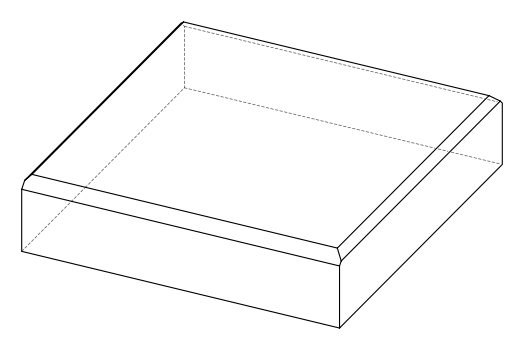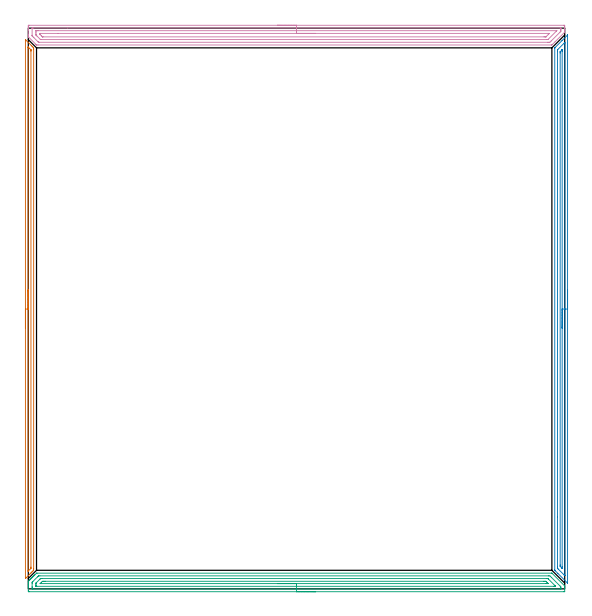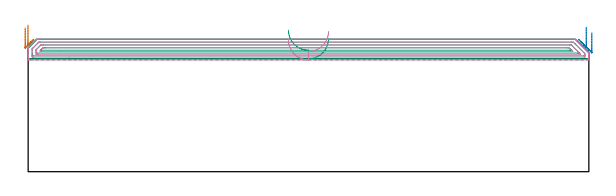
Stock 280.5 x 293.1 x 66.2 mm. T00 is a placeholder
(PLAN: 4 operations, 0 tool changes, 29.7 min)
(1 AREA_MILL | FG_CHAMFER_SURFACE | UGT0205_001 | 4.61 min | 2659 mm3)
(2 AREA_MILL_1 | FG_CHAMFER_SURFACE_1 | UGT0205_001 | 6.9 min | 6568 mm3)
(3 AREA_MILL_2 | FG_CHAMFER_SURFACE_2 | UGT0205_001 | 9.07 min | 12976 mm3)
(4 AREA_MILL_3 | FG_CHAMFER_SURFACE_3 | UGT0205_001 | 9.11 min | 14658 mm3)
(TOOL UGT0205_001 | Chamfer Mill 20 x 3 x 45 deg. | D20 FL50 Z2)
(OP 1 AREA_MILL)
G17 G21 G94 G90
T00 M6
G54
G17 G0 G90 X-1.5 Y136.25 S1061 M3
G43 Z76.2 H0
Z71.9
G94 G1 Y136.288 Z71.028 F250.
Y136.402 Z70.163
Y136.591 Z69.312
Y136.853 Z68.48
Y137.187 Z67.674
Y137.59 Z66.9
Y138.058 Z66.164
Y138.589 Z65.472
Y139.179 Z64.829
Y139.822 Z64.24
Y140.514 Z63.708
Y141.25 Z63.24
Y142.024 Z62.837
Y142.83 Z62.503
Y143.662 Z62.241
Y144.513 Z62.052
Y145.378 Z61.938
Y146.25 Z61.9
X-1.499 Y287.079 Z61.899
X-1.494 Y287.083 Z61.904
X-1.481 Y287.079 Z61.917
X-1.415 Y287.016 Z61.983
X-1.343 Y286.943 Z62.056
X1.609 Y283.991 Z65.009
X1.966 Y283.636 Z65.362
X2.391 Y283.209 Z65.791
X2.689 Y282.911 Z66.086
X2.795 Y282.802 Z66.191
X2.8 Y282.018 Z66.2
Y10.482
X2.795 Y9.698 Z66.191
X2.689 Y9.589 Z66.086
X2.405 Y9.302 Z65.8
X2.243 Y9.142 Z65.641
X2.13 Y9.028 Z65.527
X1.966 Y8.864 Z65.361
X1.797 Y8.696 Z65.195
X1.527 Y8.427 Z64.925
X1.351 Y8.249 Z64.747
X0.774 Y7.674 Z64.174
X0.065 Y6.965 Z63.464
X-0.883 Y6.016 Z62.516
X-1.335 Y5.565 Z62.065
X-1.493 Y5.419 Z61.906
X-1.5 Y5.569 Z61.9
Y146.25
X-0.086 Z63.314
X-0.085 Y282.911 Z63.315
X-0.082 Y283.149 Z63.318
X-0.08 Y283.207 Z63.32
X-0.078 Y283.216 Z63.322
X-0.061 Y283.203 Z63.339
X-0.009 Y283.154 Z63.391
X0.239 Y282.911 Z63.639
X0.65 Y282.5 Z64.05
X1.132 Y282.018 Z64.532
X1.296 Y281.849 Z64.696
X1.354 Y281.786 Z64.754
X1.379 Y281.755 Z64.779
X1.381 Y281.736 Z64.781
X1.383 Y281.643 Z64.783
X1.386 Y281.269 Z64.786
Y281.124
X1.385 Y11.375 Z64.785
X1.382 Y11.001 Z64.782
X1.379 Y10.815 Z64.779
X1.371 Y10.733 Z64.771
X1.327 Y10.686 Z64.727
X1.131 Y10.482 Z64.531
X0.084 Y9.434 Z63.484
X0.003 Y9.354 Z63.403
X-0.075 Y9.281 Z63.325
X-0.078 Z63.322
X-0.08 Y9.286 Z63.32
X-0.083 Y9.338 Z63.317
X-0.085 Y9.444 Z63.315
X-0.086 Y146.25 Z63.314
Y147.121 Z63.352
Y147.986 Z63.466
Y148.838 Z63.655
Y149.67 Z63.917
Y150.476 Z64.251
Y151.25 Z64.654
Y151.986 Z65.123
Y152.678 Z65.654
Y153.321 Z66.243
Y153.91 Z66.886
Y154.441 Z67.578
Y154.91 Z68.314
Y155.313 Z69.088
Y155.647 Z69.894
Y155.909 Z70.726
Y156.098 Z71.578
Y156.212 Z72.443
Y156.25 Z73.314
G0 Z76.2
M5
M2
(OP 2 AREA_MILL_1)
G17 G21 G94 G90
T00 M6
G54
G17 G0 G90 X281.9 Y156.25 S1061 M3
G43 Z76.2 H0
Z69.5
G94 G1 Y156.212 Z68.628 F250.
Y156.098 Z67.764
Y155.909 Z66.912
Y155.647 Z66.08
Y155.313 Z65.274
Y154.91 Z64.5
Y154.442 Z63.764
Y153.91 Z63.072
Y153.321 Z62.429
Y152.678 Z61.84
Y151.986 Z61.308
Y151.25 Z60.84
Y150.476 Z60.437
Y149.67 Z60.103
Y148.838 Z59.841
Y147.986 Z59.652
Y147.122 Z59.538
Y146.25 Z59.5
X281.899 Y3.183 Z59.499
X281.898 Y3.105 Z59.498
X281.896 Y3.05 Z59.496
X281.893 Y3.031 Z59.498
X281.89 Y3.017 Z59.5
X281.836 Y3.06 Z59.556
X281.757 Y3.142 Z59.64
X281.716 Y3.183 Z59.681
X276.817 Y8.082 Z64.582
X275.458 Y9.442 Z65.941
X275.286 Y9.615 Z66.112
X275.203 Y9.705 Z66.189
X275.2 Y9.889 Z66.2
Y282.611
X275.203 Y282.795 Z66.189
X275.287 Y282.888 Z66.111
X278.985 Y286.586 Z62.414
X281.757 Y289.358 Z59.64
X281.836 Y289.44 Z59.556
X281.891 Y289.483 Z59.5
X281.893 Y289.469 Z59.498
X281.897 Y289.45 Z59.496
X281.899 Y289.395 Z59.498
Y289.318 Z59.499
X281.9 Y146.25 Z59.5
X280.486 Z60.914
Y7.206
X280.485 Y7.021 Z60.915
X280.483 Y6.928 Z60.917
X280.48 Y6.885 Z60.92
X280.479 Y6.883 Z60.921
X280.464 Y6.895 Z60.936
X280.144 Y7.206 Z61.256
X277.244 Y10.106 Z64.156
X276.91 Y10.441 Z64.49
X276.741 Y10.614 Z64.659
X276.657 Y10.704 Z64.743
X276.621 Y10.745 Z64.779
X276.62 Y10.783 Z64.78
X276.615 Y11.428 Z64.785
X276.614 Y37.472 Z64.786
Y280.823
X276.616 Y281.467 Z64.784
X276.62 Y281.717 Z64.78
X276.621 Y281.753 Z64.779
X276.648 Y281.787 Z64.752
X276.707 Y281.852 Z64.693
X276.797 Y281.946 Z64.603
X280.144 Y285.294 Z61.256
X280.258 Y285.404 Z61.142
X280.445 Y285.583 Z60.955
X280.479 Y285.605 Z60.921
X280.482 Y285.546 Z60.918
X280.485 Y285.294 Z60.915
Y285.097
X280.486 Y146.25 Z60.914
X279.072 Z62.328
X279.071 Y11.589 Z62.329
X279.066 Y10.783 Z62.334
X279.065 Y10.767 Z62.335
X279.023 Y10.783 Z62.377
X278.985 Y10.817 Z62.415
X278.122 Y11.677 Z63.278
X278.115 Y11.685 Z63.285
X278.063 Y11.743 Z63.337
X278.04 Y11.77 Z63.36
X278.036 Y11.952 Z63.364
X278.03 Y12.306 Z63.37
X278.029 Y12.483 Z63.371
Y280.106
X278.03 Y280.283 Z63.37
X278.034 Y280.636 Z63.366
X278.036 Y280.726 Z63.364
X278.044 Y280.737 Z63.356
X278.065 Y280.763 Z63.335
X278.115 Y280.816 Z63.285
X278.985 Y281.686 Z62.415
X279.001 Y281.701 Z62.399
X279.018 Y281.717 Z62.382
X279.044 Y281.734 Z62.356
X279.066 Y281.738 Z62.334
X279.068 Y281.717 Z62.332
X279.07 Y281.667 Z62.33
X279.071 Y281.629 Z62.329
X279.072 Y280.823 Z62.328
Y146.25
Y145.378 Z62.366
Y144.514 Z62.48
Y143.662 Z62.669
Y142.83 Z62.931
Y142.024 Z63.265
Y141.25 Z63.668
Y140.514 Z64.137
Y139.822 Z64.668
Y139.179 Z65.257
Y138.59 Z65.901
Y138.058 Z66.593
Y137.59 Z67.328
Y137.187 Z68.102
Y136.853 Z68.908
Y136.591 Z69.74
Y136.402 Z70.592
Y136.288 Z71.457
Y136.25 Z72.328
G0 Z76.2
M5
M2
(OP 3 AREA_MILL_2)
G17 G21 G94 G90
T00 M6
G54
G17 G0 G90 X150.2 Y-1.5 S1061 M3
G43 Z76.2 H0
Z66.5
G94 G1 X150.162 Z65.628 F250.
X150.048 Z64.764
X149.859 Z63.912
X149.597 Z63.08
X149.263 Z62.274
X148.86 Z61.5
X148.392 Z60.764
X147.86 Z60.072
X147.271 Z59.429
X146.628 Z58.84
X145.936 Z58.308
X145.2 Z57.84
X144.426 Z57.437
X143.62 Z57.103
X142.788 Z56.841
X141.937 Z56.652
X141.072 Z56.538
X140.2 Z56.5
X0.599
X0.154 Y-1.495 Z56.502
X0.01 Y-1.491 Z56.505
X0. Y-1.055 Z56.941
Y0.707 Z58.701
Y1.285 Z59.282
Y1.588 Z59.584
Y2.166 Z60.162
Y2.469 Z60.464
Y3.075 Z61.074
Y3.791 Z61.789
X0.001 Y3.861 Z61.86
X0.01 Y3.909 Z61.906
X0.153 Y4.054 Z62.052
X0.599 Y4.5 Z62.498
X0.769 Y4.672 Z62.666
X0.937 Y4.838 Z62.836
X1.045 Y4.946 Z62.944
X1.209 Y5.112 Z63.107
X1.372 Y5.273 Z63.271
X1.491 Y5.392 Z63.39
X1.65 Y5.553 Z63.547
X1.807 Y5.709 Z63.706
X1.937 Y5.838 Z63.836
X2.091 Y5.993 Z63.988
X2.243 Y6.144 Z64.141
X2.383 Y6.285 Z64.282
X2.531 Y6.434 Z64.429
X2.678 Y6.579 Z64.577
X2.829 Y6.731 Z64.728
X2.972 Y6.874 Z64.87
X3.113 Y7.014 Z65.012
X3.275 Y7.177 Z65.174
X3.413 Y7.315 Z65.31
X4.296 Y8.197 Z66.193
X4.302 Y8.202 Z66.198
X4.598 Y8.2 Z66.2
X273.557
X273.697 Y8.201 Z66.197
X273.703 Y8.197 Z66.196
X273.705 Y8.196 Z66.194
X280.312 Y1.588 Z59.586
X280.39 Y1.508 Z59.504
X280.4 Y1.285 Z59.284
Y0.432 Z58.431
Y-0.174 Z57.821
Y-1.357 Z56.64
X280.398 Y-1.491 Z56.505
X280.021 Y-1.5 Z56.5
X140.2
Y-0.086 Z57.914
X2.383 Y-0.085 Z57.915
X2.293 Y-0.084 Z57.916
X2.025 Y-0.079 Z57.921
X2.01 Y0.008 Z58.008
X2.003 Y0.201 Z58.201
X2.001 Y0.707 Z58.707
X2. Y1.086 Z59.086
X2.001 Y2.847 Z60.847
X2.008 Y3.35 Z61.35
X2.01 Y3.443 Z61.443
X2.067 Y3.507 Z61.507
X2.143 Y3.588 Z61.588
X2.383 Y3.833 Z61.833
X4.8 Y6.25 Z64.25
X5.059 Y6.507 Z64.507
X5.249 Y6.687 Z64.687
X5.354 Y6.779 Z64.779
X6.041 Y6.786 Z64.786
X271.863 Y6.785 Z64.785
X272.665 Y6.779 Z64.779
X273.457 Y5.993 Z63.993
X273.557 Y5.894 Z63.894
X278.017 Y1.432 Z59.432
X278.372 Y1.066 Z59.066
X278.39 Y0.707 Z58.707
X278.396 Y0.333 Z58.333
X278.39 Y-0.05 Z57.95
X278.384 Y-0.08 Z57.92
X278.367 Y-0.082 Z57.918
X278.318 Y-0.084 Z57.916
X278.217 Y-0.085 Z57.915
X278.017 Y-0.086 Z57.914
X140.2
Y1.328 Z59.328
X4.43 Y1.329 Z59.329
X4.167 Y1.33 Z59.33
X4.08 Y1.332 Z59.332
X4.019 Y1.335 Z59.335
X4.01 Y1.423 Z59.423
X4.004 Y1.588 Z59.588
X4.001 Y1.753 Z59.753
X4. Y2.469 Z60.469
Y2.634 Z60.634
X4.002 Y2.8 Z60.8
X4.006 Y2.91 Z60.91
X4.01 Y2.996 Z60.996
X4.034 Y3.024 Z61.024
X4.167 Y3.167 Z61.167
X6.032 Y5.032 Z63.032
X6.114 Y5.112 Z63.112
X6.359 Y5.347 Z63.347
X6.587 Y5.365 Z63.365
X6.844 Y5.367 Z63.367
X7.473 Y5.371 Z63.371
X270.881
X271.512 Y5.37 Z63.37
X271.575 Y5.367 Z63.367
X271.604 Y5.365 Z63.365
X271.646 Y5.342 Z63.342
X271.773 Y5.225 Z63.225
X271.888 Y5.112 Z63.112
X275.412 Y1.588 Z59.588
X275.481 Y1.516 Z59.516
X275.611 Y1.378 Z59.378
X275.649 Y1.333 Z59.333
X275.64 Y1.332 Z59.332
X275.602 Y1.33 Z59.33
X275.341 Y1.329 Z59.329
X274.711 Y1.328 Z59.328
X140.2
Y2.743 Z60.743
X6.34
X6.283 Y2.744 Z60.744
X6.232 Y2.747 Z60.747
X6.211 Y2.749 Z60.749
X6.219 Y2.76 Z60.76
X6.31 Y2.858 Z60.858
X6.378 Y2.929 Z60.929
X6.799 Y3.35 Z61.35
X6.844 Y3.395 Z61.395
X7.27 Y3.81 Z61.81
X7.433 Y3.95 Z61.95
X7.736 Y3.954 Z61.954
X8.014 Y3.956 Z61.956
X8.628 Y3.957 Z61.957
X8.905
X269.374
X269.989 Y3.956 Z61.956
X270.269 Y3.954 Z61.954
X270.568 Y3.95 Z61.95
X270.881 Y3.661 Z61.661
X271.198 Y3.35 Z61.35
X271.773 Y2.776 Z60.776
X271.791 Y2.751 Z60.751
X271.79 Y2.75 Z60.75
X271.773 Y2.748 Z60.748
X271.494 Y2.744 Z60.744
X270.881 Y2.743 Z60.743
X270.604
X140.2
X139.328 Z60.781
X138.464 Z60.895
X137.612 Z61.083
X136.78 Z61.346
X135.974 Z61.68
X135.2 Z62.082
X134.464 Z62.551
X133.772 Z63.082
X133.129 Z63.672
X132.54 Z64.315
X132.009 Z65.007
X131.54 Z65.743
X131.137 Z66.516
X130.803 Z67.322
X130.541 Z68.154
X130.352 Z69.006
X130.238 Z69.871
X130.2 Z70.743
G0 Z76.2
M5
M2
(OP 4 AREA_MILL_3)
G17 G21 G94 G90
T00 M6
G54
G17 G0 G90 X130.2 Y294.6 S1061 M3
G43 Z76.2 H0
Z65.9
G94 G1 X130.238 Z65.028 F250.
X130.352 Z64.164
X130.541 Z63.312
X130.803 Z62.48
X131.137 Z61.674
X131.54 Z60.9
X132.008 Z60.164
X132.54 Z59.472
X133.129 Z58.829
X133.772 Z58.24
X134.464 Z57.708
X135.2 Z57.24
X135.974 Z56.837
X136.78 Z56.503
X137.612 Z56.241
X138.464 Z56.052
X139.328 Z55.938
X140.2 Z55.9
X279.801 Y294.599 Z55.901
X280.148 Y294.596
X280.39 Y294.592 Z55.903
X280.4 Y294.256 Z56.238
Y293.682 Z56.815
Y293.382 Z57.114
Y292.809 Z57.688
Y292.508 Z57.987
Y291.907 Z58.592
Y291.498 Z59.001
X280.399 Y291.058 Z59.433
X280.39 Y290.998 Z59.493
X280.333 Y290.931 Z59.563
X280.276 Y290.875 Z59.623
X280.247 Y290.846 Z59.652
X275.355 Y285.955 Z64.544
X274.045 Y284.644 Z65.854
X274.003 Y284.602 Z65.897
X273.776 Y284.377 Z66.12
X273.695 Y284.303 Z66.189
X273.557 Y284.3 Z66.2
X5.059
X4.304 Y284.299 Z66.196
X4.299 Y284.3 Z66.195
X3.933 Y284.667 Z65.833
X0.153 Y288.446 Z62.052
X0.028 Y288.576 Z61.922
X0.01 Y288.598 Z61.901
X0. Y288.877 Z61.623
Y289.286 Z61.213
Y289.887 Z60.608
Y291.935 Z58.562
Y292.508 Z57.986
Y293.095 Z57.4
Y293.382 Z57.113
Y293.969 Z56.527
X0.004 Y294.256 Z56.24
X0.01 Y294.592 Z55.904
X0.252 Y294.597 Z55.901
X0.599 Y294.6 Z55.9
X140.2
Y293.186 Z57.314
X278.017 Y293.185 Z57.315
X278.219 Y293.184 Z57.316
X278.356 Y293.18 Z57.32
X278.384 Y293.179 Z57.321
X278.39 Y293.164 Z57.336
X278.394 Y293.139 Z57.361
X278.399 Y293.007 Z57.493
X278.4 Y292.508 Z57.992
X278.399 Y292.134 Z58.366
X278.392 Y291.634 Z58.866
X278.388 Y291.45 Z59.05
X278.3 Y291.357 Z59.143
X278.017 Y291.067 Z59.433
X273.341 Y286.392 Z64.108
X272.665 Y285.721 Z64.779
X272.46 Y285.719 Z64.781
X271.773 Y285.715 Z64.785
X271.572 Y285.714 Z64.786
X5.751
X5.405 Y285.717 Z64.783
X5.363 Y285.719 Z64.781
X5.346 Y285.721 Z64.779
X5.316 Y285.745 Z64.755
X5.2 Y285.854 Z64.646
X5.059 Y285.991 Z64.509
X2.911 Y288.139 Z62.361
X2.383 Y288.669 Z61.831
X2.048 Y289.013 Z61.487
X2.01 Y289.062 Z61.438
X2.006 Y289.107 Z61.393
X2.003 Y289.201 Z61.299
X2. Y289.388 Z61.112
Y292.883 Z57.617
X2.002 Y293.009 Z57.491
X2.006 Y293.109 Z57.391
X2.01 Y293.171 Z57.329
X2.04 Y293.179 Z57.321
X2.383 Y293.183 Z57.317
X2.585 Y293.185 Z57.315
X20.566 Y293.186 Z57.314
X140.2
Y291.772 Z58.728
X276.093 Y291.771 Z58.729
X276.143 Y291.77 Z58.73
X276.233 Y291.767 Z58.733
X276.247 Y291.765 Z58.735
X276.242 Y291.751 Z58.749
X276.233 Y291.734 Z58.766
X276.183 Y291.683 Z58.817
X276.135 Y291.634 Z58.866
X271.766 Y287.266 Z63.234
X271.664 Y287.172 Z63.328
X271.622 Y287.136 Z63.365
X271.02 Y287.129 Z63.371
X6.844
X6.704 Y287.131 Z63.369
X6.425 Y287.135 Z63.365
X6.37 Y287.141 Z63.359
X6.351 Y287.156 Z63.344
X6.311 Y287.192 Z63.308
X6.234 Y287.266 Z63.234
X4.487 Y289.013 Z61.487
X4.167 Y289.336 Z61.164
X4.035 Y289.476 Z61.024
X4.01 Y289.527 Z60.973
X4.005 Y289.614 Z60.886
X4.002 Y289.723 Z60.777
X4. Y289.887 Z60.613
Y290.051 Z60.449
Y290.925 Z59.575
X4.002 Y291.634 Z58.866
X4.005 Y291.716 Z58.784
X4.01 Y291.756 Z58.744
X4.015 Y291.765 Z58.735
X4.032 Y291.767 Z58.733
X4.167 Y291.769 Z58.731
X4.92 Y291.771 Z58.729
X5.059 Y291.772 Z58.728
X140.2
Y290.357 Z60.143
X272.185
X272.292 Y290.355 Z60.145
X272.338 Y290.352 Z60.148
X272.386 Y290.346 Z60.154
X272.354 Y290.31 Z60.19
X272.296 Y290.248 Z60.252
X271.938 Y289.887 Z60.613
X271.773 Y289.721 Z60.779
X270.88 Y288.829 Z61.671
X270.645 Y288.597 Z61.903
X270.607 Y288.563 Z61.937
X270.591 Y288.551 Z61.949
X270.57 Y288.549 Z61.951
X270.466 Y288.545 Z61.955
X269.988 Y288.543 Z61.957
X269.577
X7.736
X7.575 Y288.545 Z61.955
X7.448 Y288.548 Z61.952
X7.412 Y288.55 Z61.95
X7.387 Y288.571 Z61.929
X7.335 Y288.619 Z61.881
X6.936 Y289.013 Z61.487
X6.844 Y289.105 Z61.395
X6.07 Y289.887 Z60.613
X6.02 Y289.94 Z60.56
X6.01 Y289.991 Z60.509
X6.008 Y290.094 Z60.406
Y290.3 Z60.2
X6.01 Y290.345 Z60.155
X6.076 Y290.35 Z60.15
X6.203 Y290.354 Z60.146
X6.364 Y290.356 Z60.144
X15.564 Y290.357 Z60.143
X140.2
X141.072 Z60.181
X141.936 Z60.295
X142.788 Z60.483
X143.62 Z60.746
X144.426 Z61.08
X145.2 Z61.482
X145.936 Z61.951
X146.628 Z62.482
X147.271 Z63.072
X147.86 Z63.715
X148.392 Z64.407
X148.86 Z65.143
X149.263 Z65.916
X149.597 Z66.722
X149.859 Z67.554
X150.048 Z68.406
X150.162 Z69.271
X150.2 Z70.143
G0 Z76.2
M5
M2
